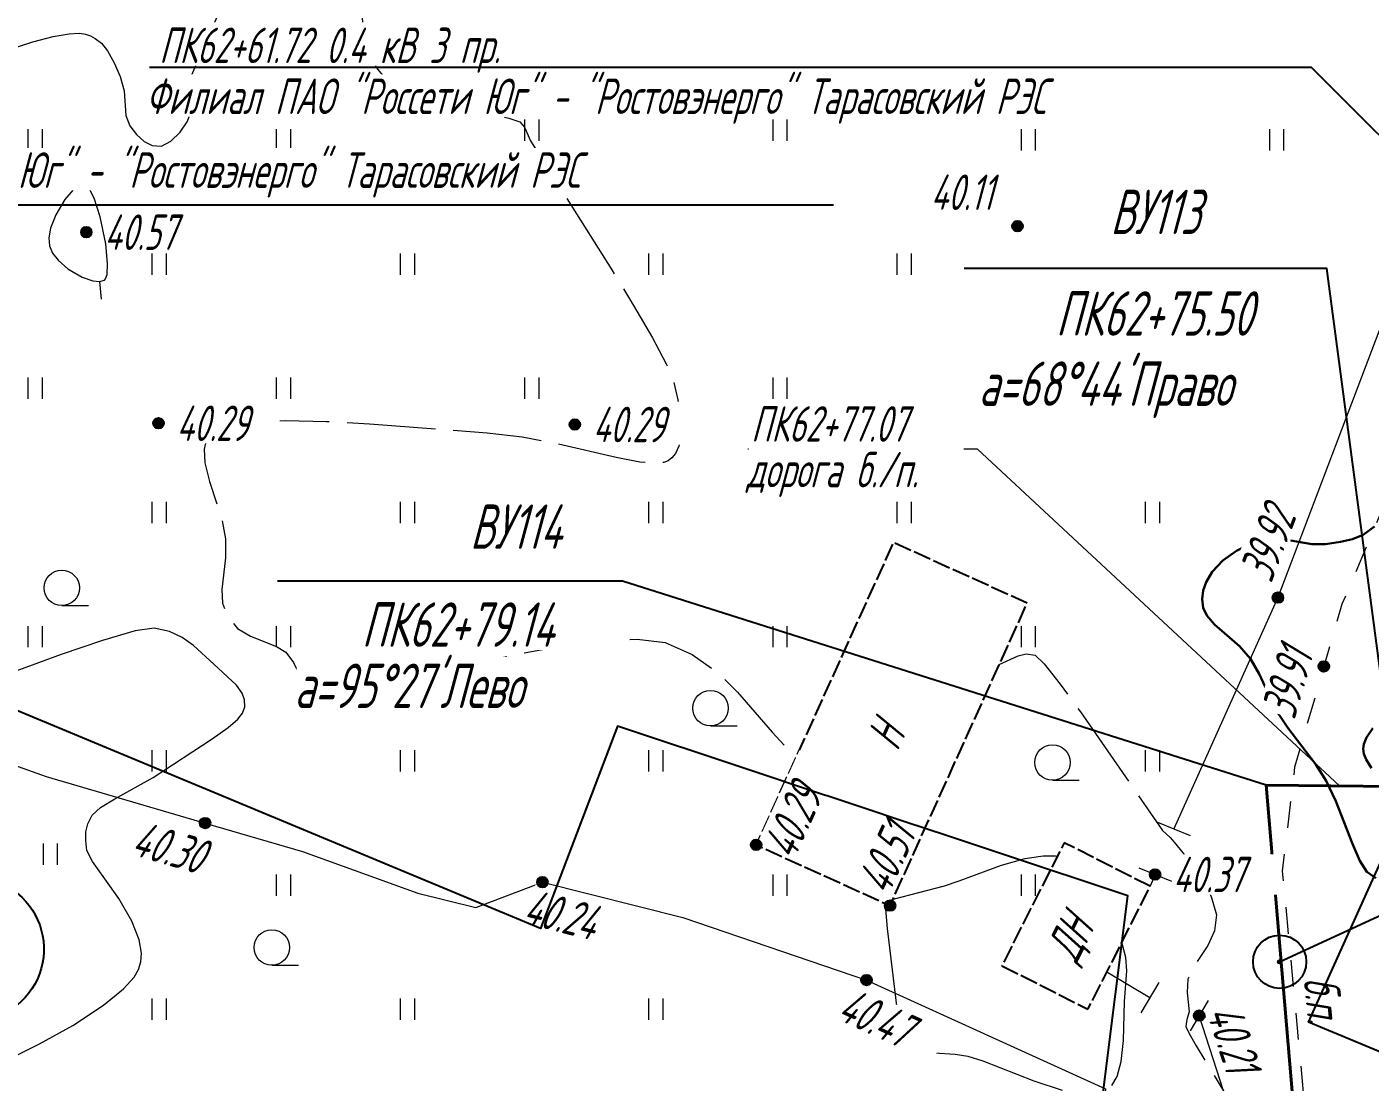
# Model space of a CAD drawing. Extents: x 2208637 to 2213412, y 575334 to 577367.
# Drawn here: x 2211068.76 to 2211106.63, y 576605.75 to 576635.49 of the extents above; entities that cross this region are included whole.
import ezdxf
from ezdxf.enums import TextEntityAlignment as Align

# ---------------------------------------------------------------- set-up
doc = ezdxf.new("R2010")
doc.units = 0
doc.header["$LTSCALE"] = 0.5
for name, pattern in [('2000_16', [1, 1, 0]), ('500_189_3_2', [3, 1.5, -1.5]), ('500_329_3', [6, 5, -1])]:
    doc.linetypes.add(name, pattern=pattern)
doc.layers.get('0').update_dxf_attribs({"lineweight": 25})
for name, color, linetype, lineweight in [('ИИ_ГОРИЗОНТАЛИ_ОСН', 32, 'Continuous', 15), ('ИИ_ГОРИЗОНТАЛИ_УТОЛЩ', 32, 'Continuous', 30), ('ИИ_ГРАНИЦЫ_ЗЕМЛЕПОЛЬЗОВАТЕЛЕЙ', 7, 'Continuous', 25), ('ИИ_ДОРОГИ_АД', 7, 'Continuous', 25), ('ИИ_ЛЭП_НН', 7, 'Continuous', 25), ('ИИ_ОГРАДЫ', 7, 'Continuous', 25), ('ИИ_ОТМЕТКИ', 7, 'Continuous', 25), ('ИИ_СКВАЖИНА', 7, 'Continuous', 25), ('ИИ_СООРУЖЕНИЯ', 7, 'Continuous', 25), ('ИИ_ТРАССЫ_КЛС', 5, 'Continuous', 40), ('ИИ_УГОДЬЯ', 7, 'Continuous', 25)]:
    doc.layers.add(name, color=color, linetype=linetype, lineweight=lineweight)
doc.styles.add('BM431', font='', dxfattribs={"height": 1})
doc.styles.add('D431', font='', dxfattribs={"height": 1})
doc.styles.add('GOST 2.304', font='cs_gost2304.shx', dxfattribs={"width": 0.8, "oblique": 15})
doc.styles.get('BM431').set_extended_font_data('bm431', italic=True)
doc.styles.get('D431').set_extended_font_data('D431', italic=True)
doc.linetypes.add('2000_475_1', pattern='A,3,[1,Topography.shx,S=0.5,R=90,X=0,Y=0],0', length=3)
doc.linetypes.add('2000_485_1', pattern='A,34.5,[1,Topography.shx,S=1.5,R=120,X=0.5,Y=-0.87],-0.01,[1,Topography.shx,S=1.5,R=0,X=-0.25,Y=0.43],0,[3,Topography.shx,S=1,R=0,X=0.5,Y=0],-0.01,[1,Topography.shx,S=1.5,R=60,X=0.5,Y=-0.87],-1,34.5', length=70.02)
doc.linetypes.add('2000_63', pattern='A,1,[1,Topography.shx,S=1.2,R=90,X=0,Y=0],1,[1,Topography.shx,S=0.5,R=90,X=0,Y=0]', length=2)

# ---------------------------------------------------------------- blocks, each defined once
blk = doc.blocks.new('Лист 024_УС_ПК2+00-ПК8+57.26|2000_473')
at = {"color": 0, "linetype": 'Continuous', "lineweight": -2}
blk.add_lwpolyline([(0, 1), (0, -1)], dxfattribs=at)
blk = doc.blocks.new('500_329_6')
at = {"color": 0, "linetype": 'Continuous', "lineweight": -2}
blk.add_lwpolyline([(0, 0), (1, 0)], dxfattribs=at)
blk = doc.blocks.new('500_401')
at = {"color": 0, "linetype": 'Continuous', "lineweight": -2}
for points in [[(-0.4, 0), (-0.4, 1.2)], [(0.4, 0), (0.4, 1.2)]]:
    blk.add_lwpolyline(points, dxfattribs=at)
blk = doc.blocks.new('500_379')
at = {"color": 0, "linetype": 'Continuous', "lineweight": -2}
blk.add_lwpolyline([(0, -1), (1.5, -1)], dxfattribs=at)
blk.add_circle((0, 0), 1, dxfattribs=at)
blk = doc.blocks.new('500_330_1')
at = {"linetype": 'Continuous', "lineweight": -2}
h = blk.add_hatch(color=0, dxfattribs=at)
h.dxf.hatch_style = 1
edge = h.paths.add_edge_path()
edge.add_arc((0, 0), 0.3, 0, 360)
at = {"color": 0, "linetype": 'Continuous', "lineweight": -2}
blk.add_circle((0, 0), 0.3, dxfattribs=at)
at = {"color": 0, "linetype": 'Continuous', "lineweight": -2, "style": 'GOST 2.304', "flags": 1}
for tag, p in [('Номер', (-1, -1)), ('Номер_рабочей_станции', (-1, -3.5))]:
    blk.add_attdef(tag, text='', height=2, dxfattribs=at).set_placement(p, align=Align.RIGHT)
at = {"color": 0, "linetype": 'Continuous', "lineweight": -2, "style": 'GOST 2.304'}
blk.add_attdef('Высота', (1, -1), '', height=2, dxfattribs=at)
at = {"color": 0, "linetype": 'Continuous', "lineweight": -2, "style": 'GOST 2.304', "flags": 1}
blk.add_attdef('Код', (0, -3.5), '', height=2, dxfattribs=at)
blk = doc.blocks.new('P857FB272264F4E29A6F6E754FFF4AE')
at = {"color": 0, "linetype": '2000_485_1', "lineweight": -2, "flags": 128}
blk.add_lwpolyline([(2211152.26, 576570.94), (2211133.41, 576580.43), (2211134.75, 576584.09), (2211140.07, 576592.8), (2211104.89, 576607.44), (2211116.45, 576633.06), (2211168.24, 576614.55), (2211195.95, 576638), (2211204.31, 576600.93), (2211187.42, 576586.74), (2211164.97, 576575.76), (2211160.85, 576570.97)], close=True, dxfattribs=at)
at = {"color": 0, "lineweight": -2, "flags": 1}
for tag in ['Адрес (местоположение) участка', 'Дата постановки на учет', 'Тип объекта', 'Статус записи о ЗУ по справочнику', 'Кадастровый номер, обозначение, учетный номер объекта', 'Кадастровый номер квартала', 'Вид разрешенного использования по классификатору', 'Площадь, кв.м', 'Категория земель', 'Вид использования по документу', 'Кадастровая стоимость']:
    blk.add_attdef(tag, (0, 0), '', height=0.2, dxfattribs=at)
blk = doc.blocks.new('P0C9E168AC7734B54BCE12C5892E5DC')
at = {"color": 0, "linetype": '2000_485_1', "lineweight": -2, "flags": 128}
blk.add_lwpolyline([(2211095.93, 576580.14), (2211099.8, 576611), (2211085.41, 576615.78), (2211083.24, 576610.08), (2211053.15, 576622.6), (2211044.82, 576602.61)], close=True, dxfattribs=at)
at = {"color": 0, "lineweight": -2, "flags": 1}
for tag in ['Адрес (местоположение) участка', 'Дата постановки на учет', 'Тип объекта', 'Статус записи о ЗУ по справочнику', 'Кадастровый номер, обозначение, учетный номер объекта', 'Кадастровый номер квартала', 'Вид разрешенного использования по классификатору', 'Площадь, кв.м', 'Категория земель', 'Вид использования по документу', 'Кадастровая стоимость']:
    blk.add_attdef(tag, (0, 0), '', height=0.2, dxfattribs=at)
blk = doc.blocks.new('*U76')
at = {"linetype": 'Continuous', "lineweight": -2}
h = blk.add_hatch(color=0, dxfattribs=at)
edge = h.paths.add_edge_path()
edge.add_arc((0, 0), 0.1, 0, 360)
at = {"color": 0, "linetype": 'Continuous', "lineweight": 20}
blk.add_lwpolyline([(13.234, 6.104), (20.505, 6.104)], dxfattribs=at)
at = {"color": 0, "linetype": 'Continuous', "lineweight": -2}
for radius in [1.5, 0.1]:
    blk.add_circle((0, 0), radius, dxfattribs=at)
at = {"color": 0, "linetype": 'Continuous', "lineweight": 20}
for tag, style, p in [('Назначение_и_номер_скважины', 'D431', (16.87, 6.804)), ('Отметка_земли', 'BM431', (16.87, 3.404))]:
    blk.add_attdef(tag, text='', height=2, dxfattribs=dict(at, style=style)).set_placement(p, align=Align.CENTER)
at = {"color": 0, "linetype": 'Continuous', "lineweight": 20, "style": 'D431'}
blk.add_attdef('Глубина', text='', height=2, dxfattribs=at).set_placement((-2, -1), align=Align.RIGHT)

msp = doc.modelspace()

# ---------------------------------------------------------------- linework, layer by layer
at = {"layer": 'ИИ_ГОРИЗОНТАЛИ_ОСН', "color": 32, "linetype": '500_329_3', "lineweight": 20, "elevation": 40.25, "flags": 128}
for points in [[(2211073.156, 576646.603), (2211073.163, 576646.576), (2211073.193, 576646.549), (2211073.355, 576646.473), (2211074.853, 576645.89), (2211075.527, 576645.586), (2211076.013, 576645.304), (2211076.338, 576644.996), (2211076.744, 576644.387), (2211077.048, 576644.041), (2211077.438, 576643.79), (2211078.702, 576643.185), (2211079.38, 576642.781), (2211079.854, 576642.386), (2211080.138, 576642.04), (2211080.281, 576641.783), (2211080.337, 576641.645), (2211080.374, 576641.52), (2211080.418, 576641.244), (2211080.417, 576640.777), (2211080.311, 576640.086), (2211080.061, 576639.178), (2211079.742, 576638.306), (2211079.421, 576637.562), (2211079.208, 576637.119), (2211079.043, 576636.822), (2211078.958, 576636.799), (2211078.86, 576636.814), (2211078.735, 576636.798), (2211078.618, 576636.675), (2211078.449, 576636.43), (2211078.295, 576636.108), (2211078.219, 576635.755), (2211078.232, 576635.436), (2211078.299, 576635.066), (2211078.433, 576634.674), (2211078.643, 576634.291), (2211078.94, 576633.945), (2211079.401, 576633.689), (2211080.114, 576633.452), (2211080.939, 576633.241), (2211082.352, 576632.915), (2211082.657, 576632.813), (2211082.793, 576632.655), (2211082.96, 576632.274), (2211085.255, 576628.639), (2211085.867, 576627.63), (2211086.397, 576626.719), (2211086.789, 576625.989), (2211086.983, 576625.522), (2211087.112, 576624.976), (2211087.198, 576624.459), (2211087.21, 576623.992), (2211087.146, 576623.668), (2211087.044, 576623.46), (2211086.947, 576623.341), (2211086.84, 576623.255), (2211086.718, 576623.209), (2211086.474, 576623.184), (2211086.046, 576623.221), (2211085.372, 576623.351), (2211083.678, 576623.74), (2211082.725, 576623.92), (2211081.743, 576624.037), (2211078.421, 576624.291), (2211077.203, 576624.358), (2211076.066, 576624.385), (2211075.09, 576624.355), (2211074.481, 576624.279), (2211074.152, 576624.184), (2211074.003, 576624.102), (2211073.898, 576623.986), (2211073.82, 576623.835), (2211073.764, 576623.581), (2211073.784, 576623.198), (2211073.912, 576622.672), (2211074.269, 576621.571), (2211074.367, 576621.058), (2211074.367, 576620.518), (2211074.262, 576619.632), (2211074.277, 576619.242), (2211074.419, 576618.858), (2211074.703, 576618.535), (2211075.067, 576618.314), (2211075.804, 576618.019), (2211076.062, 576617.865), (2211076.279, 576617.573), (2211076.412, 576617.298), (2211076.647, 576617.054), (2211076.919, 576616.922), (2211077.222, 576616.846), (2211077.571, 576616.809), (2211077.981, 576616.795), (2211078.375, 576616.855), (2211081.258, 576617.524), (2211082.509, 576617.791), (2211083.766, 576618.021), (2211084.948, 576618.178), (2211085.971, 576618.227), (2211086.752, 576618.132), (2211087.52, 576617.8), (2211088.201, 576617.313), (2211088.799, 576616.74), (2211089.771, 576615.613), (2211090.154, 576615.198), (2211090.476, 576614.975)], [(2211096.176, 576617.512), (2211096.704, 576617.761), (2211096.937, 576617.815), (2211097.188, 576617.776), (2211097.443, 576617.53), (2211097.89, 576616.963), (2211098.461, 576616.181), (2211100.775, 576612.842), (2211100.994, 576612.637), (2211101.153, 576612.45), (2211101.47, 576612.058), (2211101.838, 576611.541), (2211102.149, 576610.982), (2211102.296, 576610.465), (2211102.237, 576610.013), (2211102.054, 576609.6), (2211101.607, 576608.911), (2211101.489, 576608.646), (2211101.468, 576608.274), (2211101.524, 576607.724), (2211101.465, 576607.512), (2211101.438, 576607.31), (2211101.524, 576607.117), (2211101.723, 576606.773), (2211102.65, 576605.246), (2211104.191, 576602.599), (2211104.517, 576602.098), (2211104.657, 576601.803), (2211104.761, 576601.475), (2211104.888, 576600.984), (2211105.018, 576600.393), (2211105.131, 576599.763), (2211105.276, 576598.635), (2211105.349, 576598.19), (2211105.383, 576597.789), (2211105.332, 576597.399), (2211105.155, 576596.985), (2211104.803, 576596.675), (2211104.189, 576596.365), (2211102.608, 576595.712), (2211101.863, 576595.353), (2211101.388, 576595.041), (2211101.14, 576594.791), (2211101.039, 576594.616), (2211101.011, 576594.525), (2211100.995, 576594.417), (2211101.008, 576594.19), (2211101.126, 576593.833), (2211101.421, 576593.342), (2211101.918, 576592.743), (2211102.78, 576591.864), (2211102.952, 576591.671), (2211103.018, 576591.546), (2211102.997, 576591.397), (2211102.929, 576591.278), (2211102.804, 576591.128), (2211102.672, 576590.879), (2211102.63, 576590.646), (2211102.6, 576589.811), (2211102.631, 576588.242), (2211102.598, 576587.435), (2211102.489, 576586.575), (2211102.274, 576585.718), (2211101.919, 576584.917), (2211101.457, 576584.279), (2211100.865, 576583.691), (2211100.19, 576583.151), (2211099.479, 576582.663), (2211097.601, 576581.512), (2211097.218, 576581.237), (2211096.829, 576580.844), (2211096.279, 576580.141), (2211095.968, 576579.87), (2211095.532, 576579.678), (2211095.027, 576579.589), (2211094.312, 576579.542), (2211093.464, 576579.563), (2211092.557, 576579.673), (2211091.67, 576579.898), (2211091.024, 576580.176), (2211090.602, 576580.449), (2211090.361, 576580.665), (2211090.158, 576580.906), (2211090.003, 576581.155), (2211089.855, 576581.538), (2211089.785, 576582.067), (2211089.842, 576582.765), (2211090.13, 576584.314), (2211090.195, 576585.181), (2211090.098, 576586.12), (2211089.914, 576586.945), (2211089.718, 576587.716), (2211089.502, 576588.444), (2211089.256, 576589.137), (2211088.971, 576589.806), (2211088.639, 576590.462), (2211088.25, 576591.113), (2211087.796, 576591.772), (2211087.216, 576592.433), (2211086.609, 576592.934), (2211085.993, 576593.332), (2211085.389, 576593.684), (2211084.817, 576594.045), (2211084.296, 576594.472), (2211083.847, 576595.021), (2211083.462, 576595.775), (2211083.224, 576596.541), (2211083.085, 576597.285), (2211082.903, 576598.557), (2211082.763, 576599.013), (2211082.404, 576599.81), (2211082.219, 576600.123), (2211082.032, 576600.331), (2211081.855, 576600.461), (2211081.577, 576600.59), (2211081.44, 576600.611), (2211081.194, 576600.602), (2211080.798, 576600.527), (2211079.525, 576600.164), (2211078.77, 576599.97), (2211077.96, 576599.825), (2211077.114, 576599.772), (2211076.25, 576599.825), (2211075.399, 576599.95), (2211074.592, 576600.12), (2211073.859, 576600.306), (2211072.745, 576600.617), (2211072.426, 576600.687), (2211071.83, 576600.766), (2211071.568, 576600.775), (2211071.238, 576600.749), (2211070.826, 576600.659), (2211069.219, 576600.21), (2211067.382, 576599.635), (2211066.683, 576599.385), (2211066.292, 576599.208), (2211066.019, 576598.941), (2211065.676, 576598.38), (2211065.458, 576598.23), (2211065.217, 576598.24), (2211064.779, 576598.498), (2211064.495, 576598.581), (2211064.137, 576598.568), (2211063.565, 576598.501), (2211062.875, 576598.391), (2211062.165, 576598.249), (2211061.53, 576598.084), (2211061.068, 576597.909), (2211060.598, 576597.584), (2211060.22, 576597.205), (2211059.755, 576596.657), (2211059.5, 576596.444), (2211059.345, 576596.347), (2211058.466, 576596.106), (2211057.961, 576595.928), (2211057.741, 576595.71), (2211057.931, 576595.532), (2211058.411, 576595.369), (2211059.788, 576595.015), (2211060.454, 576594.788), (2211060.971, 576594.552), (2211062.13, 576593.92), (2211062.645, 576593.679), (2211063.213, 576593.492), (2211064.603, 576593.179), (2211065.316, 576592.973), (2211065.97, 576592.683), (2211066.512, 576592.268), (2211066.907, 576591.712), (2211067.175, 576591.07), (2211067.345, 576590.412), (2211067.441, 576589.804), (2211067.521, 576589.018), (2211067.567, 576588.719), (2211067.577, 576588.475), (2211067.537, 576588.18)]]:
    msp.add_lwpolyline(points, dxfattribs=at)
at = {"layer": 'ИИ_ГОРИЗОНТАЛИ_ОСН', "elevation": 40.5, "flags": 128}
for points in [[(2211068.177, 576634.816), (2211068.931, 576635.061), (2211069.505, 576635.212), (2211069.956, 576635.291), (2211070.25, 576635.305), (2211070.413, 576635.285), (2211070.557, 576635.233), (2211070.693, 576635.16), (2211070.863, 576635.027), (2211071.041, 576634.809), (2211071.22, 576634.476), (2211071.395, 576634.085), (2211071.509, 576633.683), (2211071.554, 576632.985), (2211071.663, 576632.696), (2211071.854, 576632.45), (2211072.066, 576632.26), (2211072.299, 576632.146), (2211072.554, 576632.128), (2211072.826, 576632.261), (2211073.082, 576632.522), (2211073.278, 576632.812), (2211073.371, 576633.029), (2211073.334, 576633.198), (2211073.229, 576633.344), (2211073.173, 576633.525), (2211073.269, 576633.804), (2211073.885, 576635.234), (2211074.317, 576636.171)], [(2211068.254, 576606.392), (2211069.122, 576606.823), (2211070.056, 576607.346), (2211070.925, 576607.916), (2211071.487, 576608.375), (2211071.786, 576608.708), (2211071.912, 576608.918), (2211071.977, 576609.135), (2211071.992, 576609.378), (2211071.93, 576609.759), (2211071.726, 576610.28), (2211071.353, 576610.919), (2211070.612, 576611.965), (2211070.457, 576612.273), (2211070.423, 576612.559), (2211070.424, 576612.801), (2211070.478, 576613.028), (2211070.603, 576613.266), (2211070.838, 576613.482), (2211071.241, 576613.729), (2211072.328, 576614.335), (2211073.99, 576615.423), (2211074.44, 576615.737), (2211074.709, 576615.974), (2211074.842, 576616.148), (2211074.904, 576616.319), (2211074.9, 576616.522), (2211074.834, 576616.706), (2211074.671, 576616.935), (2211074.034, 576617.524), (2211073.462, 576618.049), (2211073.145, 576618.275), (2211072.78, 576618.448), (2211072.349, 576618.544), (2211071.814, 576618.461), (2211070.894, 576618.192), (2211069.728, 576617.795), (2211068.453, 576617.332)], [(2211097.804, 576612.1), (2211097.763, 576612.11), (2211097.41, 576612.117), (2211096.898, 576612.041), (2211096.23, 576611.854), (2211095.032, 576611.408), (2211094.618, 576611.271), (2211093.174, 576610.894), (2211093.044, 576610.831), (2211092.982, 576610.773), (2211092.969, 576610.62), (2211093.018, 576610.071), (2211093.387, 576606.97), (2211093.512, 576606.918), (2211093.836, 576606.731), (2211094.112, 576606.618), (2211094.342, 576606.575), (2211094.929, 576606.533), (2211095.292, 576606.482), (2211095.708, 576606.344), (2211097.15, 576605.779), (2211097.949, 576605.519)], [(2211099.347, 576605.652), (2211099.495, 576605.909), (2211099.613, 576606.328), (2211099.673, 576606.916), (2211099.702, 576608.016), (2211099.774, 576608.883), (2211099.744, 576609.259), (2211099.633, 576609.689)]]:
    msp.add_lwpolyline(points, dxfattribs=at)
msp.add_lwpolyline([(2211070.951, 576628.347), (2211070.983, 576628.383), (2211071.025, 576628.51), (2211071.04, 576628.817), (2211070.986, 576629.368), (2211070.829, 576630.128), (2211070.66, 576630.654), (2211070.522, 576630.927), (2211070.431, 576631.024), (2211070.34, 576631.043), (2211070.239, 576631.011), (2211070.071, 576630.89), (2211069.838, 576630.623), (2211069.577, 576630.185), (2211069.433, 576629.809), (2211069.382, 576629.544), (2211069.397, 576629.315), (2211069.487, 576629.11), (2211069.643, 576628.911), (2211069.921, 576628.67), (2211070.318, 576628.435), (2211070.622, 576628.327), (2211070.813, 576628.307)], close=True, dxfattribs=at)
at = {"layer": 'ИИ_ГОРИЗОНТАЛИ_УТОЛЩ', "elevation": 40, "flags": 128}
for points in [[(2211106.753, 576621.405), (2211106.436, 576621.172), (2211106.13, 576621.046), (2211105.79, 576620.976), (2211105.37, 576620.911), (2211104.985, 576620.907), (2211104.177, 576621.049), (2211103.749, 576621.062), (2211103.301, 576620.947), (2211102.863, 576620.721), (2211102.48, 576620.448), (2211102.175, 576620.128), (2211102.003, 576619.839), (2211101.924, 576619.604), (2211101.893, 576619.353), (2211101.926, 576619.11), (2211102.028, 576618.896), (2211102.242, 576618.641), (2211102.947, 576618.036), (2211103.255, 576617.678), (2211103.504, 576617.249), (2211103.825, 576616.535), (2211104.063, 576616.096), (2211104.309, 576615.729), (2211105.095, 576614.702), (2211105.386, 576614.237), (2211105.666, 576613.665), (2211106.131, 576612.464), (2211106.335, 576611.98), (2211106.532, 576611.674), (2211106.789, 576611.491)], [(2211106.704, 576615.725), (2211106.526, 576615.46), (2211106.451, 576615.266), (2211106.435, 576615.139), (2211106.455, 576614.997), (2211106.517, 576614.836), (2211106.67, 576614.598)]]:
    msp.add_lwpolyline(points, dxfattribs=at)
at = {"layer": 'ИИ_ДОРОГИ_АД', "color": 7, "linetype": '500_189_3_2', "lineweight": 20, "flags": 128}
msp.add_lwpolyline([(2211193.892, 576771.13), (2211190.344, 576769.434), (2211186.63, 576767.657), (2211182.626, 576764.794), (2211178.829, 576761.486), (2211176.436, 576758.933), (2211172.571, 576754.304), (2211171.268, 576752.743), (2211165.461, 576745.292), (2211161.038, 576738.592), (2211158.324, 576734.286), (2211151.502, 576722.95), (2211147.656, 576715.458), (2211146.784, 576713.605), (2211144.187, 576708.084), (2211141.288, 576701.815), (2211137.312, 576693.262), (2211135.571, 576689.448), (2211135.04, 576688.285), (2211132.287, 576681.818), (2211130.913, 576678.432), (2211129.619, 576675.245), (2211126.413, 576667.234), (2211125.97, 576666.212), (2211122.849, 576659.02), (2211121.059, 576654.569), (2211119.322, 576650.247), (2211115.964, 576642.444), (2211115.369, 576641.061), (2211111.801, 576633.285), (2211110.461, 576630.122), (2211108.149, 576624.667), (2211105.833, 576619.213), (2211105.325, 576617.463), (2211104.5, 576614.621), (2211104.151, 576611.696), (2211104.773, 576605.153), (2211106.181, 576598.965), (2211107.215, 576594.632), (2211108.091, 576590.818), (2211108.029, 576585.799), (2211107.135, 576580.371), (2211105.122, 576571.027), (2211104.754, 576569.305), (2211103.363, 576562.809), (2211101.98, 576556.561), (2211100.596, 576543.976), (2211100.266, 576534.023), (2211101.072, 576528.249), (2211102.109, 576523.983), (2211103.664, 576517.58), (2211105.5, 576511.012), (2211106.881, 576504.484), (2211107.979, 576498.193), (2211108.58, 576489.691), (2211110.159, 576482.854), (2211110.896, 576478.47), (2211111.303, 576473.301), (2211110.974, 576465.006), (2211110.788, 576463.137), (2211110.219, 576457.409), (2211110.176, 576452.453), (2211110.203, 576449.389), (2211110.218, 576447.707), (2211110.425, 576441.688), (2211110.13, 576437.721), (2211107.746, 576434.722), (2211106.582, 576433.765), (2211105.312, 576433.264), (2211102.939, 576432.903)], dxfattribs=at)
at = {"layer": 'ИИ_ДОРОГИ_АД', "color": 7, "lineweight": 20, "elevation": 39.99, "flags": 128}
msp.add_lwpolyline([(2211105.765, 576614.092), (2211095.56, 576623.581), (2211089.088, 576623.581)], dxfattribs=at)
at = {"layer": 'ИИ_ЛЭП_НН', "flags": 128}
msp.add_lwpolyline([(2211112.471, 576626.859), (2211104.977, 576634.344), (2211072.217, 576634.344)], dxfattribs=at)
at = {"layer": 'ИИ_ЛЭП_НН', "color": 7, "elevation": 40.49, "flags": 128}
msp.add_lwpolyline([(2211051.424, 576622.321), (2211059.004, 576630.467), (2211091.5, 576630.467)], dxfattribs=at)
at = {"layer": 'ИИ_ОГРАДЫ', "linetype": '2000_475_1', "lineweight": 20, "flags": 128}
for points in [[(2211108.35, 576635.3), (2211107.23, 576627.84), (2211104.03, 576619.4), (2211101.094, 576612.882)], [(2211064.801, 576615.965), (2211069.312, 576614.358), (2211073.787, 576613.048), (2211076.537, 576612.243), (2211079.78, 576611.068), (2211081.424, 576610.666), (2211083.296, 576611.383), (2211087.251, 576610.387), (2211092.433, 576608.623), (2211099.17, 576605.56), (2211099.147, 576605.398)], [(2211100.567, 576611.597), (2211100.431, 576611.264)], [(2211100.418, 576608.125), (2211099.206, 576608.846)]]:
    msp.add_lwpolyline(points, dxfattribs=at)
at = {"layer": 'ИИ_ОГРАДЫ', "linetype": '2000_475_1', "lineweight": 20, "elevation": 40.21, "flags": 128}
msp.add_lwpolyline([(2211102.78, 576572.96), (2211103.045, 576573.903), (2211104.47, 576576.8), (2211105.37, 576586.18), (2211106.27, 576593.27), (2211103.88, 576601.23), (2211101.81, 576607.62)], dxfattribs=at)
at = {"layer": 'ИИ_СКВАЖИНА', "elevation": 40.128, "flags": 128}
msp.add_lwpolyline([(2211104.078, 576609.137), (2211110.696, 576612.189)], dxfattribs=at)
at = {"layer": 'ИИ_СООРУЖЕНИЯ', "linetype": '2000_16', "flags": 128}
for points in [[(2211096.961, 576619.243), (2211093.188, 576620.955), (2211089.322, 576612.433), (2211093.096, 576610.721)], [(2211096.248, 576609.028), (2211098.675, 576607.798), (2211100.431, 576611.264), (2211098.003, 576612.493)]]:
    msp.add_lwpolyline(points, close=True, dxfattribs=at)
at = {"layer": 'ИИ_СООРУЖЕНИЯ', "linetype": '2000_63', "elevation": -45, "flags": 128}
msp.add_lwpolyline([(2211064.525, 576611.721), (2211066.16, 576611.223, -2.865478), (2211065.294, 576608.855), (2211063.748, 576609.342)], format="xyb", dxfattribs=at)
at = {"layer": 'ИИ_ТРАССЫ_КЛС', "flags": 128}
msp.add_lwpolyline([(2211148.193, 576717.191), (2211140.533, 576701.223), (2211133.094, 576683.909), (2211119.944, 576652.255), (2211122.54, 576650.585), (2211114.904, 576632.923), (2211107.341, 576614.076), (2211103.698, 576614.114), (2211104.449, 576605.26), (2211108.082, 576590.86), (2211107.637, 576584.55), (2211101.85, 576557.86)], dxfattribs=at)
at = {"layer": 'ИИ_ТРАССЫ_КЛС', "lineweight": 25, "flags": 128}
for points in [[(2211107.341, 576614.076), (2211105.408, 576628.679), (2211095.189, 576628.679)], [(2211103.698, 576614.114), (2211085.556, 576619.868), (2211075.829, 576619.868)]]:
    msp.add_lwpolyline(points, dxfattribs=at)

# ---------------------------------------------------------------- block references
at = {"layer": 'ИИ_ГОРИЗОНТАЛИ_ОСН'}
for p, xscale, yscale, zscale, rotation in [((2211070.34, 576631.043, 40.5), 0.5, 0.5, 0.5, 92.79335677620844), ((2211070.813, 576628.307, 40.5), 0.4999999999999998, 0.4999999999999998, 0.4999999999999998, 275.0773410545347)]:
    msp.add_blockref('500_329_6', p, dxfattribs=dict(at, xscale=xscale, yscale=yscale, zscale=zscale, rotation=rotation))
at = {"layer": 'ИИ_ОГРАДЫ', "lineweight": 20, "ltscale": 0.5}
for p, xscale, yscale, zscale, rotation in [((2211101.094, 576612.882), 0.5, 0.5, 0.5, 67.69701152237914), ((2211100.567, 576611.597), 0.5, 0.5, 0.5, 67.69701152237914), ((2211100.418, 576608.125), 0.4999999999999998, 0.4999999999999998, 0.4999999999999998, 329.2632860106286), ((2211101.81, 576607.62, 40.21), 0.4999999999999998, 0.4999999999999998, 0.4999999999999998, 329.2632860106286)]:
    msp.add_blockref('Лист 024_УС_ПК2+00-ПК8+57.26|2000_473', p, dxfattribs=dict(at, xscale=xscale, yscale=yscale, zscale=zscale, rotation=rotation))
at = {"layer": 'ИИ_ОТМЕТКИ'}
ref = msp.add_blockref('500_330_1', (2211108.35, 576635.3, 39.78), dxfattribs=dict(at, xscale=0.5, yscale=0.5, zscale=0.5, rotation=344.0987991949635))
ref.add_attrib('Высота', '39.78', (2211105.772, 576636.378), dxfattribs={"layer": '0', "color": 0, "linetype": 'Continuous', "lineweight": -2, "height": 1, "rotation": 344.0988, "style": 'GOST 2.304', "oblique": 15, "width": 0.8})
at = {"layer": 'ИИ_УГОДЬЯ', "lineweight": 20, "xscale": 0.5, "yscale": 0.5, "zscale": 0.5}
for name, p in [('500_401', (2211069, 576632)), ('500_401', (2211076, 576632)), ('500_401', (2211083, 576632.279)), ('500_401', (2211090, 576632.279)), ('500_401', (2211097, 576632)), ('500_401', (2211104, 576632)), ('500_401', (2211072.5, 576628.5)), ('500_401', (2211079.5, 576628.5)), ('500_401', (2211086.5, 576628.5)), ('500_401', (2211093.5, 576628.5)), ('500_401', (2211069, 576625)), ('500_401', (2211076, 576625)), ('500_401', (2211083, 576625)), ('500_401', (2211090, 576625)), ('500_401', (2211072.5, 576621.5)), ('500_401', (2211079.5, 576621.5)), ('500_401', (2211086.5, 576621.5)), ('500_401', (2211093.5, 576621.5)), ('500_401', (2211100.5, 576621.5)), ('500_379', (2211069.747, 576619.675)), ('500_401', (2211069, 576618)), ('500_401', (2211076, 576618)), ('500_401', (2211090, 576618)), ('500_401', (2211097, 576618)), ('500_379', (2211088.035, 576616.284)), ('500_379', (2211097.673, 576614.755)), ('500_401', (2211072.5, 576614.5)), ('500_401', (2211079.5, 576614.5)), ('500_401', (2211086.5, 576614.5)), ('500_401', (2211100.5, 576614.5)), ('500_401', (2211069.431, 576611.87)), ('500_401', (2211076, 576611)), ('500_401', (2211090, 576611)), ('500_401', (2211097, 576611)), ('500_379', (2211075.667, 576609.539)), ('500_401', (2211072.5, 576607.5)), ('500_401', (2211079.5, 576607.5)), ('500_401', (2211086.5, 576607.5))]:
    msp.add_blockref(name, p, dxfattribs=at)

# ---------------------------------------------------------------- next in the draw order: wipeouts: each hides what was drawn before it
at = {"lineweight": 0}
for points, layer in [([(2211089.226, 576623.726), (2211095.294, 576623.726), (2211095.294, 576624.944), (2211089.226, 576624.944)], 'ИИ_ДОРОГИ_АД'), ([(2211104.687, 576608.603), (2211104.833, 576607.063), (2211105.968, 576607.171), (2211105.822, 576608.71)], 'ИИ_ДОРОГИ_АД'), ([(2211072.542, 576634.396), (2211084.215, 576634.396), (2211084.215, 576635.613), (2211072.542, 576635.613)], 'ИИ_ЛЭП_НН'), ([(2211072.243, 576632.959), (2211104.87, 576632.959), (2211104.87, 576634.151), (2211072.243, 576634.151)], 'ИИ_ЛЭП_НН'), ([(2211059.115, 576630.878), (2211091.743, 576630.878), (2211091.743, 576632.07), (2211059.115, 576632.07)], 'ИИ_ЛЭП_НН'), ([(2211094.353, 576630.256), (2211096.814, 576630.256), (2211096.814, 576631.396), (2211094.353, 576631.396)], 'ИИ_ОТМЕТКИ'), ([(2211071.057, 576629.13), (2211073.878, 576629.13), (2211073.878, 576630.27), (2211071.057, 576630.27)], 'ИИ_ОТМЕТКИ'), ([(2211067.915, 576624.403), (2211068.978, 576626.994), (2211067.924, 576627.427), (2211066.86, 576624.836)], 'ИИ_ОТМЕТКИ'), ([(2211107.57, 576624.756), (2211108.499, 576627.207), (2211107.433, 576627.611), (2211106.504, 576625.16)], 'ИИ_ОТМЕТКИ'), ([(2211073.092, 576623.745), (2211075.893, 576623.745), (2211075.893, 576624.962), (2211073.092, 576624.962)], 'ИИ_ОТМЕТКИ'), ([(2211084.827, 576623.71), (2211087.628, 576623.71), (2211087.628, 576624.927), (2211084.827, 576624.927)], 'ИИ_ОТМЕТКИ'), ([(2211103.925, 576619.804), (2211104.928, 576622.452), (2211103.79, 576622.883), (2211102.786, 576620.236)], 'ИИ_ОТМЕТКИ'), ([(2211104.579, 576615.964), (2211105.317, 576618.507), (2211104.222, 576618.825), (2211103.484, 576616.282)], 'ИИ_ОТМЕТКИ'), ([(2211090.495, 576612.05), (2211091.653, 576614.601), (2211090.544, 576615.103), (2211089.387, 576612.553)], 'ИИ_ОТМЕТКИ'), ([(2211093.16, 576611.057), (2211094.251, 576613.462), (2211093.213, 576613.933), (2211092.122, 576611.528)], 'ИИ_ОТМЕТКИ'), ([(2211071.757, 576612.067), (2211074.445, 576611.28), (2211074.765, 576612.374), (2211072.077, 576613.161)], 'ИИ_ОТМЕТКИ'), ([(2211101.184, 576611.027), (2211104.005, 576611.027), (2211104.005, 576612.167), (2211101.184, 576612.167)], 'ИИ_ОТМЕТКИ'), ([(2211082.806, 576610.14), (2211085.385, 576609.491), (2211085.682, 576610.671), (2211083.103, 576611.32)], 'ИИ_ОТМЕТКИ'), ([(2211091.629, 576607.424), (2211094.252, 576606.232), (2211094.724, 576607.27), (2211092.101, 576608.462)], 'ИИ_ОТМЕТКИ'), ([(2211101.975, 576607.59), (2211102.789, 576605.077), (2211103.948, 576605.453), (2211103.134, 576607.965)], 'ИИ_ОТМЕТКИ'), ([(2211093.394, 576615.063), (2211093.744, 576615.835), (2211092.706, 576616.306), (2211092.356, 576615.534)], 'ИИ_СООРУЖЕНИЯ'), ([(2211098.421, 576609.054), (2211099.16, 576610.512), (2211098.143, 576611.027), (2211097.404, 576609.569)], 'ИИ_СООРУЖЕНИЯ'), ([(2211099.369, 576629.559), (2211103.079, 576629.559), (2211103.079, 576630.984), (2211099.369, 576630.984)], 'ИИ_ТРАССЫ_КЛС'), ([(2211097.832, 576626.697), (2211105.367, 576626.697), (2211105.367, 576628.219), (2211097.832, 576628.219)], 'ИИ_ТРАССЫ_КЛС'), ([(2211095.659, 576624.716), (2211105.509, 576624.716), (2211105.509, 576626.214), (2211095.659, 576626.214)], 'ИИ_ТРАССЫ_КЛС'), ([(2211081.318, 576620.688), (2211084.852, 576620.688), (2211084.852, 576622.113), (2211081.318, 576622.113)], 'ИИ_ТРАССЫ_КЛС'), ([(2211078.262, 576617.928), (2211085.396, 576617.928), (2211085.396, 576619.45), (2211078.262, 576619.45)], 'ИИ_ТРАССЫ_КЛС'), ([(2211076.369, 576616.203), (2211085.27, 576616.203), (2211085.27, 576617.725), (2211076.369, 576617.725)], 'ИИ_ТРАССЫ_КЛС')]:
    msp.add_wipeout(points, dxfattribs=at).dxf.layer = layer

# ---------------------------------------------------------------- next in the draw order: block references
at = {"layer": 'ИИ_ГРАНИЦЫ_ЗЕМЛЕПОЛЬЗОВАТЕЛЕЙ'}
msp.add_blockref('P857FB272264F4E29A6F6E754FFF4AE', (0, 0), dxfattribs=at)
at = {"layer": 'ИИ_ОТМЕТКИ'}
ref = msp.add_blockref('500_330_1', (2211096.69, 576629.87, 40.11), dxfattribs=dict(at, xscale=0.5, yscale=0.5, zscale=0.5))
ref.add_attrib('Высота', '40.11', (2211094.236, 576630.326), dxfattribs={"layer": '0', "color": 0, "linetype": 'Continuous', "lineweight": -2, "height": 1, "style": 'GOST 2.304', "oblique": 15, "width": 0.8})
ref = msp.add_blockref('500_330_1', (2211070.44, 576629.7, 40.57), dxfattribs=dict(at, xscale=0.5, yscale=0.5, zscale=0.5))
ref.add_attrib('Высота', '40.57', (2211070.94, 576629.2, -28.956), dxfattribs={"layer": '0', "color": 0, "linetype": 'Continuous', "lineweight": -2, "height": 1, "style": 'GOST 2.304', "oblique": 15, "width": 0.8})
ref = msp.add_blockref('500_330_1', (2211072.475, 576624.315, 40.291), dxfattribs=dict(at, xscale=0.5, yscale=0.5, zscale=0.5))
ref.add_attrib('Высота', '40.29', (2211072.975, 576623.815, -26.861), dxfattribs={"layer": '0', "color": 0, "linetype": 'Continuous', "lineweight": -2, "height": 1, "style": 'GOST 2.304', "oblique": 15, "width": 0.8})
ref = msp.add_blockref('500_330_1', (2211084.21, 576624.28, 40.29), dxfattribs=dict(at, xscale=0.5, yscale=0.5, zscale=0.5))
ref.add_attrib('Высота', '40.29', (2211084.71, 576623.78, 40.29), dxfattribs={"layer": '0', "color": 0, "linetype": 'Continuous', "lineweight": -2, "height": 1, "style": 'GOST 2.304', "oblique": 15, "width": 0.8})
ref = msp.add_blockref('500_330_1', (2211104.03, 576619.4, 39.92), dxfattribs=dict(at, xscale=0.5, yscale=0.5, zscale=0.5, rotation=69.23593159801881))
ref.add_attrib('Высота', '39.92', (2211103.841, 576619.782), dxfattribs={"layer": '0', "color": 0, "linetype": 'Continuous', "lineweight": -2, "height": 1, "rotation": 69.2359, "style": 'GOST 2.304', "oblique": 15, "width": 0.8})
ref = msp.add_blockref('500_330_1', (2211105.325, 576617.463, 39.905), dxfattribs=dict(at, xscale=0.5, yscale=0.5, zscale=0.5, rotation=73.81367621199641))
ref.add_attrib('Высота', '39.91', (2211104.498, 576615.936), dxfattribs={"layer": '0', "color": 0, "linetype": 'Continuous', "lineweight": -2, "height": 1, "rotation": 73.8137, "style": 'GOST 2.304', "oblique": 15, "width": 0.8})
ref = msp.add_blockref('500_330_1', (2211089.322, 576612.433, 40.29), dxfattribs=dict(at, xscale=0.5, yscale=0.5, zscale=0.5, rotation=65.60132028963972))
ref.add_attrib('Высота', '40.29', (2211090.383, 576611.972), dxfattribs={"layer": '0', "color": 0, "linetype": 'Continuous', "lineweight": -2, "height": 1, "rotation": 65.6013, "style": 'GOST 2.304', "oblique": 15, "width": 0.8})
ref = msp.add_blockref('500_330_1', (2211093.096, 576610.721, 40.507), dxfattribs=dict(at, xscale=0.5, yscale=0.5, zscale=0.5, rotation=65.60132028963972))
ref.add_attrib('Высота', '40.51', (2211093.048, 576610.979), dxfattribs={"layer": '0', "color": 0, "linetype": 'Continuous', "lineweight": -2, "height": 1, "rotation": 65.6013, "style": 'GOST 2.304', "oblique": 15, "width": 0.8})
ref = msp.add_blockref('500_330_1', (2211073.787, 576613.048, 40.295), dxfattribs=dict(at, xscale=0.5, yscale=0.5, zscale=0.5, rotation=343.6857741322781))
ref.add_attrib('Высота', '40.30', (2211071.664, 576612.167), dxfattribs={"layer": '0', "color": 0, "linetype": 'Continuous', "lineweight": -2, "height": 1, "rotation": 343.6858, "style": 'GOST 2.304', "oblique": 15, "width": 0.8})
ref = msp.add_blockref('500_330_1', (2211100.567, 576611.597, 40.365), dxfattribs=dict(at, xscale=0.5, yscale=0.5, zscale=0.5))
ref.add_attrib('Высота', '40.37', (2211101.067, 576611.097, -26.91), dxfattribs={"layer": '0', "color": 0, "linetype": 'Continuous', "lineweight": -2, "height": 1, "style": 'GOST 2.304', "oblique": 15, "width": 0.8})
ref = msp.add_blockref('500_330_1', (2211083.296, 576611.383, 40.239), dxfattribs=dict(at, xscale=0.5, yscale=0.5, zscale=0.5, rotation=345.8730231001844))
ref.add_attrib('Высота', '40.24', (2211082.709, 576610.236), dxfattribs={"layer": '0', "color": 0, "linetype": 'Continuous', "lineweight": -2, "height": 1, "rotation": 345.873, "style": 'GOST 2.304', "oblique": 15, "width": 0.8})
ref = msp.add_blockref('500_330_1', (2211092.433, 576608.623, 40.467), dxfattribs=dict(at, xscale=0.5, yscale=0.5, zscale=0.5, rotation=335.5528711776427))
ref.add_attrib('Высота', '40.47', (2211091.552, 576607.536), dxfattribs={"layer": '0', "color": 0, "linetype": 'Continuous', "lineweight": -2, "height": 1, "rotation": 335.5529, "style": 'GOST 2.304', "oblique": 15, "width": 0.8})
ref = msp.add_blockref('500_330_1', (2211101.81, 576607.62, 40.21), dxfattribs=dict(at, xscale=0.4999999999999999, yscale=0.4999999999999999, zscale=0.4999999999999999, rotation=287.9494029915168))
ref.add_attrib('Высота', '40.21', (2211102.006, 576607.723), dxfattribs={"layer": '0', "color": 0, "linetype": 'Continuous', "lineweight": -2, "height": 1, "rotation": 287.9494, "style": 'GOST 2.304', "oblique": 15, "width": 0.8})
at = {"layer": 'ИИ_СКВАЖИНА'}
ref = msp.add_blockref('*U76', (2211104.078, 576609.137, 40.128), dxfattribs=dict(at, xscale=0.5, yscale=0.5, zscale=0.5))
ref.add_attrib('Назначение_и_номер_скважины', 'Скв.5о*', dxfattribs={"layer": '0', "color": 0, "linetype": 'Continuous', "lineweight": 20, "height": 1, "style": 'GOST 2.304', "oblique": 15, "width": 0.8}).set_placement((2211112.513, 576612.539, 40.128), align=Align.CENTER)
ref.add_attrib('Отметка_земли', '40.13', dxfattribs={"layer": '0', "color": 0, "linetype": 'Continuous', "lineweight": 20, "height": 1, "style": 'GOST 2.304', "oblique": 15, "width": 0.8}).set_placement((2211112.513, 576610.839, 30.096), align=Align.CENTER)

# ---------------------------------------------------------------- next in the draw order: texts
at = {"layer": 'ИИ_ДОРОГИ_АД', "ltscale": 0.5, "style": 'GOST 2.304', "oblique": 15, "width": 0.8}
msp.add_text('б.п.', height=1, rotation=275.4292, dxfattribs=at).set_placement((2211104.751, 576608.666, -88.25))
at = {"layer": 'ИИ_ЛЭП_НН', "style": 'GOST 2.304', "oblique": 15, "width": 0.8}
for s, p in [('ПК62+61.72 0.4 кВ 3 пр.', (2211072.492, 576634.466, 40.05)), ('Филиал ПАО "Россети Юг" - "Ростовэнерго" Тарасовский РЭС', (2211072.112, 576633.029))]:
    msp.add_text(s, height=1, dxfattribs=at).set_placement(p)
at = {"layer": 'ИИ_ЛЭП_НН', "color": 7, "style": 'GOST 2.304', "oblique": 15, "width": 0.8}
msp.add_text('Филиал ПАО "Россети Юг" - "Ростовэнерго" Тарасовский РЭС', height=1, dxfattribs=at).set_placement((2211058.985, 576630.948))
at = {"layer": 'ИИ_СООРУЖЕНИЯ', "ltscale": 0.5, "style": 'GOST 2.304', "oblique": 15, "width": 0.8}
for s, rotation, p in [('Н', 65.6013, (2211093.31, 576615.046, -88.25)), ('ДН', 63.1358, (2211098.348, 576609.065, -88.25))]:
    msp.add_text(s, height=1, rotation=rotation, dxfattribs=at).set_placement(p)
at = {"layer": 'ИИ_ТРАССЫ_КЛС', "lineweight": 25, "style": 'GOST 2.304', "oblique": 15, "width": 0.8}
for s, p in [('ВУ113', (2211099.306, 576629.646)), ('ПК62+75.50', (2211097.769, 576626.784)), ("а=68°44'Право", (2211095.588, 576624.804)), ('ВУ114', (2211081.256, 576620.776)), ('ПК62+79.14', (2211078.2, 576618.016)), ("а=95°27'Лево", (2211076.298, 576616.291))]:
    msp.add_text(s, height=1.25, dxfattribs=at).set_placement(p)

# ---------------------------------------------------------------- next in the draw order: wipeouts: each hides what was drawn before it
at = {"lineweight": 0}
msp.add_wipeout([(2211089.107, 576622.44), (2211095.174, 576622.44), (2211095.174, 576623.611), (2211089.107, 576623.611)], dxfattribs=at).dxf.layer = 'ИИ_ДОРОГИ_АД'

# ---------------------------------------------------------------- next in the draw order: block references
at = {"layer": 'ИИ_ГРАНИЦЫ_ЗЕМЛЕПОЛЬЗОВАТЕЛЕЙ'}
msp.add_blockref('P0C9E168AC7734B54BCE12C5892E5DC', (0, 0), dxfattribs=at)

# ---------------------------------------------------------------- next in the draw order: texts
at = {"layer": 'ИИ_ДОРОГИ_АД', "color": 7, "lineweight": 20, "ltscale": 0.5, "style": 'GOST 2.304', "oblique": 15, "width": 0.8}
for s, p in [('ПК62+77.07', (2211089.176, 576623.796)), ('дорога б./п.', (2211089.05, 576622.51, -39.87))]:
    msp.add_text(s, height=1, dxfattribs=at).set_placement(p)

doc.saveas('drawing.dxf')
